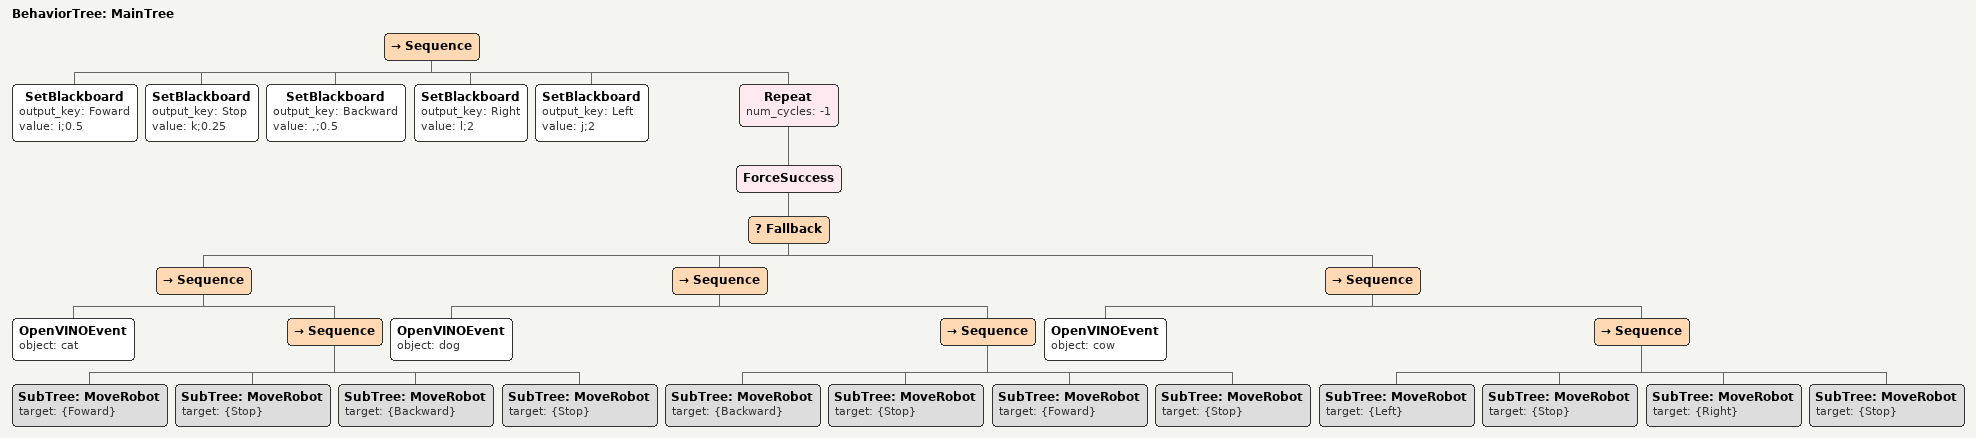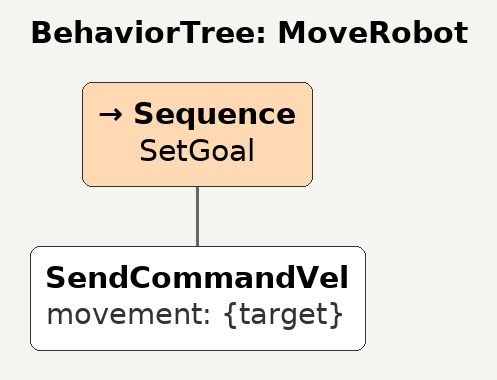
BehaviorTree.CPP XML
<?xml version='1.0' encoding='UTF-8'?>
<root main_tree_to_execute="MainTree" BTCPP_format="4">
    <BehaviorTree ID="MainTree">
        <Sequence>
            <SetBlackboard output_key="Foward" value="i;0.5" />
            <SetBlackboard output_key="Stop" value="k;0.25" />
            <SetBlackboard output_key="Backward" value=",;0.5" />
            <SetBlackboard output_key="Right" value="l;2" />
            <SetBlackboard output_key="Left" value="j;2" />
            <Repeat num_cycles="-1">
                <ForceSuccess>
                    <Fallback>
                        <Sequence>
                            <OpenVINOEvent object="cat" />
                            <Sequence>
                                <SubTree ID="MoveRobot" target="{Foward}" />
                                <SubTree ID="MoveRobot" target="{Stop}" />
                                <SubTree ID="MoveRobot" target="{Backward}" />
                                <SubTree ID="MoveRobot" target="{Stop}" />
                            </Sequence>
                        </Sequence>
                        <Sequence>
                            <OpenVINOEvent object="dog" />
                            <Sequence>
                                <SubTree ID="MoveRobot" target="{Backward}" />
                                <SubTree ID="MoveRobot" target="{Stop}" />
                                <SubTree ID="MoveRobot" target="{Foward}" />
                                <SubTree ID="MoveRobot" target="{Stop}" />
                            </Sequence>
                        </Sequence>
                        <Sequence>
                            <OpenVINOEvent object="cow" />
                            <Sequence>
                                <SubTree ID="MoveRobot" target="{Left}" />
                                <SubTree ID="MoveRobot" target="{Stop}" />
                                <SubTree ID="MoveRobot" target="{Right}" />
                                <SubTree ID="MoveRobot" target="{Stop}" />
                            </Sequence>
                        </Sequence>
                    </Fallback>
                </ForceSuccess>
            </Repeat>
        </Sequence>
    </BehaviorTree>

    <BehaviorTree ID="MoveRobot">
        <Sequence name="SetGoal">
            <SendCommandVel movement="{target}" />
        </Sequence>
    </BehaviorTree>
</root>
